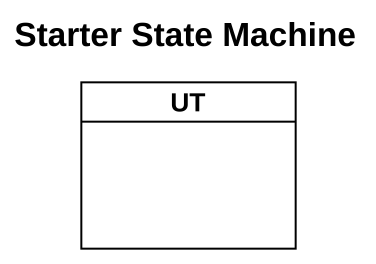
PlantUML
@startuml
title Starter State Machine
hide circle
hide empty members
class UT
@enduml
